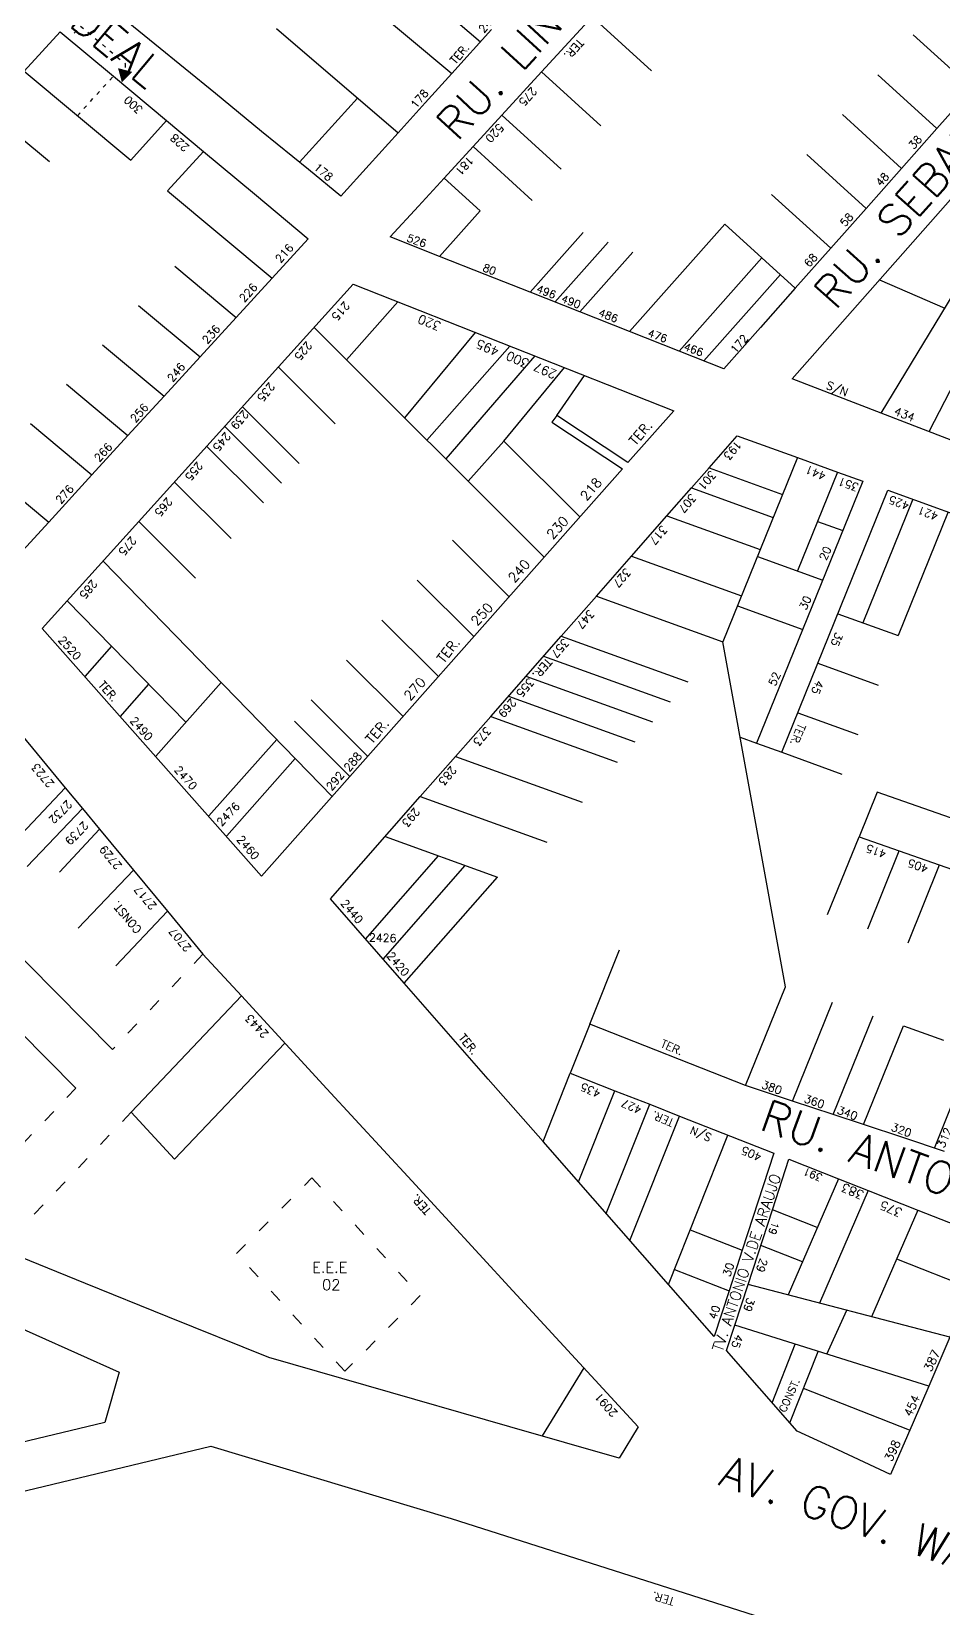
# Model space of a CAD drawing. Extents: x 714896 to 749292, y 8417558 to 8447149.
# Drawn here: x 737748.9 to 737919.8, y 8426398.5 to 8426694.1 of the extents above; entities that cross this region are included whole.
import ezdxf

# ---------------------------------------------------------------- set-up
doc = ezdxf.new("R2010")
doc.units = 0
doc.header["$MEASUREMENT"] = 0
doc.linetypes.add('ACAD_ISO03W100', pattern=[30, 12, -18])
for name, color, linetype in [('LOTE', 7, 'CONTINUOUS'), ('NUM-PORTA', 7, 'CONTINUOUS'), ('QUADRA', 6, 'CONTINUOUS'), ('TEXTO', 7, 'CONTINUOUS'), ('TEXTODERUA', 3, 'CONTINUOUS')]:
    doc.layers.add(name, color=color, linetype=linetype)
doc.styles.add('ROMANS', font='ROMANS.SHX', dxfattribs={"height": 1.5})

msp = doc.modelspace()

# ---------------------------------------------------------------- hatches: boundary and pattern name
at = {"layer": 'LOTE'}
h = msp.add_hatch(color=7, dxfattribs=at)
h.paths.add_polyline_path([(737767.78, 8426686.56), (737765.11, 8426687.26), (737765.84, 8426684.59)])
h.paths.add_polyline_path([(737767.72, 8426683.77), (737763.81, 8426684.78), (737763.63, 8426684.09), (737767.54, 8426683.08)], flags=9)

# ---------------------------------------------------------------- linework, layer by layer
at = {"layer": 'LOTE', "color": 7}
for p, q in [((737781.69, 8426724.9), (737827.65, 8426686.27)), ((737810.23, 8426711.72, 0.63), (737833.02, 8426692.2)), ((737853.95, 8426696.86), (737865.04, 8426686.76)), ((737794.79, 8426694.67, 0.63), (737817.58, 8426675.15)), ((737914.09, 8426693.51), (737925.19, 8426683.42)), ((737844.48, 8426686.55), (737855.57, 8426676.45)), ((737907.46, 8426686.03), (737918.55, 8426675.94)), ((737837.04, 8426678.44), (737848.13, 8426668.35)), ((737900.82, 8426678.55), (737911.91, 8426668.46)), ((737831.63, 8426672.55), (737842.72, 8426662.45)), ((737894.18, 8426671.08), (737905.28, 8426660.98)), ((737826.22, 8426666.66), (737832.98, 8426660.5)), ((737887.54, 8426663.6), (737898.64, 8426653.5)), ((737908.08, 8426622.61, 508.97), (737933.31, 8426664.23, 510.5)), ((737878.8, 8426658.03), (737892, 8426646.02)), ((737907.81, 8426647.56, 508.97), (737920, 8426642.27, 509.47)), ((737817.56, 8426643.43), (737807.93, 8426632.55)), ((737832.04, 8426637.72), (737818.78, 8426621.72)), ((737838.55, 8426635.15), (737822.99, 8426617.51)), ((737843.2, 8426633.31), (737826.5, 8426614.01)), ((737917.1, 8426619.12, 508.97), (737923.88, 8426632.35, 509.47)), ((737763.91, 8426578.88), (737758.92, 8426573.24)), ((737770.85, 8426571.76), (737765.46, 8426565.67)), ((737784.43, 8426572.11), (737772.19, 8426558.27)), ((737794.85, 8426561.41), (737782.15, 8426547.06)), ((737798.33, 8426557.85), (737785.47, 8426543.32))]:
    msp.add_line(p, q, dxfattribs=at)
at = {"layer": 'LOTE', "color": 7, "linetype": 'ACAD_ISO03W100', "ltscale": 0.2}
for p, q in [((737781.02, 8426521.15), (737764.07, 8426503.28)), ((737757.19, 8426496.02), (737732.93, 8426470.44))]:
    msp.add_line(p, q, dxfattribs=at)
at = {"layer": 'LOTE', "color": 7, "linetype": 'ACAD_ISO03W100', "ltscale": 0.06}
for points in [[(737756.9, 8426693.8), (737758.09, 8426695.14), (737766.46, 8426688.11), (737766.43, 8426686.18)], [(737757.52, 8426678.35), (737764.24, 8426685.76)]]:
    msp.add_lwpolyline(points, dxfattribs=at)
at = {"layer": 'LOTE', "color": 7}
for points, elevation in [([(737747.51, 8426686.72), (737767.5, 8426670.02)], 507.36), ([(737755.24, 8426552.31), (737735.82, 8426531.83)], 1.79), ([(737758.43, 8426548.46), (737748.11, 8426537.58)], 1.79), ([(737761.62, 8426544.61), (737754.12, 8426536.55)], 1.79), ([(737767.99, 8426536.9), (737757.67, 8426526.02)], 1.79), ([(737774.36, 8426529.2), (737764.68, 8426518.99)], 1.79)]:
    msp.add_lwpolyline(points, dxfattribs=dict(at, elevation=elevation))
for points in [[(737809.99, 8426681.65), (737799.1, 8426669.62)], [(737740.75, 8426679.34), (737752.27, 8426669.73)], [(737767.5, 8426670.02), (737774.22, 8426677.43)], [(737774.41, 8426664.25), (737781.12, 8426671.66)], [(737774.41, 8426664.25), (737793.99, 8426647.9)], [(737775.73, 8426650.14), (737787.24, 8426640.52)], [(737768.97, 8426642.76), (737780.49, 8426633.15)], [(737762.22, 8426635.38), (737773.73, 8426625.77)], [(737755.47, 8426628.01), (737766.98, 8426618.39)], [(737748.71, 8426620.63), (737760.23, 8426611.02)], [(737733.03, 8426618.11), (737752.12, 8426602.17)], [(737721.85, 8426545.96), (737764.07, 8426503.28)], [(737714.97, 8426538.7), (737757.19, 8426496.02)]]:
    msp.add_lwpolyline(points, dxfattribs=at)
at = {"layer": 'LOTE', "color": 7, "linetype": 'CONTINUOUS', "flags": 128}
for points in [[(737825.37, 8426651.94), (737832.98, 8426660.5)], [(737860.93, 8426637.9), (737878.8, 8426658.03)], [(737842.33, 8426645.24), (737852.28, 8426656.46)], [(737846.98, 8426643.41), (737856.93, 8426654.63)], [(737851.63, 8426641.57), (737861.58, 8426652.79)], [(737870.23, 8426634.23), (737885.75, 8426651.71)], [(737874.88, 8426632.39), (737889.22, 8426648.55)], [(737844.96, 8426595.59), (737801.85, 8426638.61)], [(737805.77, 8426620.59), (737795.15, 8426631.19)], [(737830.72, 8426609.8), (737837.41, 8426617.36), (737848.78, 8426631.11)], [(737847.3, 8426622.15), (737852.5, 8426629.64)], [(737799.07, 8426613.17), (737788.45, 8426623.77)], [(737795.72, 8426609.46), (737785.1, 8426620.06)], [(737792.37, 8426605.75), (737781.75, 8426616.34)], [(737851.65, 8426603.15), (737837.41, 8426617.36)], [(737786.33, 8426599.07), (737775.72, 8426609.66)], [(737779.63, 8426591.65), (737769.02, 8426602.24)], [(737838.4, 8426588.17), (737827.78, 8426598.77)], [(737805.26, 8426550.73), (737762.32, 8426594.82)], [(737831.77, 8426580.68), (737821.15, 8426591.28)], [(737777.8, 8426564.62), (737755.61, 8426587.4)], [(737825.14, 8426573.2), (737814.52, 8426583.79)], [(737818.51, 8426565.71), (737807.9, 8426576.3)], [(737811.89, 8426558.22), (737801.27, 8426568.81)], [(737808.57, 8426554.47), (737798.2, 8426564.83)]]:
    msp.add_lwpolyline(points, dxfattribs=at)
at = {"layer": 'LOTE', "color": 7, "linetype": 'CONTINUOUS', "elevation": 507.13, "flags": 128}
for points in [[(737892.41, 8426614.26), (737878.44, 8426579.71)], [(737875.85, 8426612.33), (737889.62, 8426607.35)], [(737899.94, 8426611.54), (737892.44, 8426593)], [(737872.55, 8426608.57), (737887.87, 8426603.03)], [(737914.04, 8426606.44), (737904.67, 8426583.26)], [(737920.62, 8426604.06), (737911.25, 8426580.88)], [(737867.93, 8426603.31), (737885.43, 8426596.99)], [(737896.19, 8426602.27), (737900.89, 8426600.57)], [(737861.33, 8426595.8), (737881.93, 8426588.35)], [(737884.91, 8426595.72), (737897.14, 8426591.3)], [(737854.74, 8426588.28), (737878.44, 8426579.71)], [(737881.16, 8426586.45), (737893.39, 8426582.03)], [(737899.97, 8426584.96), (737911.25, 8426580.88)], [(737848.14, 8426580.77), (737871.84, 8426572.2)], [(737890.19, 8426515.05), (737878.44, 8426579.71)], [(737844.84, 8426577.01), (737868.54, 8426568.44)], [(737896.22, 8426575.69), (737907.5, 8426571.61)], [(737841.54, 8426573.25), (737865.24, 8426564.68)], [(737838.24, 8426569.5), (737861.94, 8426560.93)], [(737834.94, 8426565.74), (737858.65, 8426557.17)], [(737892.47, 8426566.42), (737903.75, 8426562.34)], [(737881.69, 8426561.82), (737884.76, 8426560.71)], [(737828.35, 8426558.22), (737852.05, 8426549.65)], [(737889.47, 8426559.01), (737900.75, 8426554.93)], [(737821.75, 8426550.71), (737845.45, 8426542.14)], [(737815.15, 8426543.19), (737836.18, 8426535.59)], [(737898.03, 8426528.57), (737903.94, 8426543.18)], [(737811.48, 8426523.99), (737825.17, 8426539.57)], [(737905.58, 8426525.92), (737911.49, 8426540.53)], [(737814.78, 8426520.23), (737830.17, 8426537.76)], [(737913.13, 8426523.27), (737919.04, 8426537.89)], [(737818.73, 8426515.72), (737836.18, 8426535.59)], [(737882.69, 8426496.51), (737890.19, 8426515.05)], [(737891.47, 8426493.6), (737898.97, 8426512.14)], [(737899.07, 8426491.08), (737906.57, 8426509.62)], [(737904.77, 8426489.2), (737912.27, 8426507.74)], [(737912.27, 8426507.74), (737919.76, 8426505.04)], [(737918.06, 8426484.8), (737925.42, 8426503)], [(737868.24, 8426459.24), (737879.38, 8426487.22)], [(737900.08, 8426479.05), (737890.65, 8426457.27)], [(737905.66, 8426476.85), (737896.52, 8426455.73)], [(737896.12, 8426469.89), (737887.74, 8426473.19)], [(737914.97, 8426473.18), (737906.31, 8426453.17)], [(737872.32, 8426469.48), (737882.07, 8426465.63)], [(737893.34, 8426463.48), (737885.56, 8426466.54)], [(737924.95, 8426458.5), (737911.01, 8426464)], [(737869.36, 8426462.06), (737879.59, 8426458.02)], [(737920.98, 8426449.33), (737883.17, 8426459.23)], [(737897.93, 8426446.16), (737901.63, 8426454.39)], [(737917, 8426440.15), (737880.67, 8426451.59)], [(737887.68, 8426437.06), (737892.01, 8426448.02)], [(737890.98, 8426433.3), (737896.27, 8426446.68)], [(737913.43, 8426431.89), (737893.52, 8426439.74)]]:
    msp.add_lwpolyline(points, dxfattribs=at)
at = {"layer": 'LOTE', "linetype": 'CONTINUOUS', "elevation": 507.13, "flags": 128}
for points in [[(737853.49, 8426508.02), (737859.04, 8426521.96)], [(737844.74, 8426486.05), (737849.84, 8426498.87)], [(737851.4, 8426478.45), (737858.21, 8426495.56)], [(737856.58, 8426472.54), (737864.73, 8426493)], [(737861.02, 8426467.47), (737870.31, 8426490.8)]]:
    msp.add_lwpolyline(points, dxfattribs=at)
at = {"layer": 'LOTE', "color": 7, "ltscale": 0.2, "elevation": 1.79}
for points in [[(737788.23, 8426513.32), (737767.59, 8426491.55)], [(737796.36, 8426504.49), (737775.71, 8426482.72)]]:
    msp.add_lwpolyline(points, dxfattribs=at)
at = {"layer": 'LOTE', "color": 7, "linetype": 'ACAD_ISO03W100', "ltscale": 0.2, "elevation": 1.79}
msp.add_lwpolyline([(737767.59, 8426491.55), (737743.21, 8426465.84)], dxfattribs=at)
at = {"layer": 'LOTE', "color": 7, "ltscale": 0.2}
for points in [[(737767.59, 8426491.55), (737775.71, 8426482.72)], [(737852.41, 8426443.59), (737844.58, 8426430.82)]]:
    msp.add_lwpolyline(points, dxfattribs=at)
at = {"layer": 'LOTE', "color": 7, "linetype": 'ACAD_ISO03W100', "ltscale": 0.2}
for points in [[(737807.63, 8426442.97), (737787.31, 8426465.05), (737801.43, 8426479.21)], [(737801.43, 8426479.21), (737821.74, 8426457.14), (737807.63, 8426442.97)]]:
    msp.add_lwpolyline(points, dxfattribs=at)
at = {"layer": 'QUADRA', "color": 6}
for points in [[(737835.1, 8426694.5), (737827.65, 8426686.27), (737822.66, 8426680.76), (737817.58, 8426675.15), (737812.15, 8426669.16), (737806.84, 8426663.29), (737800.78, 8426668.25), (737792.02, 8426675.41), (737783.36, 8426682.49), (737772, 8426691.78), (737760.33, 8426701.32)], [(737747.51, 8426686.72), (737754.26, 8426694.09), (737764.24, 8426685.76), (737774.22, 8426677.43), (737781.12, 8426671.66), (737790.68, 8426663.68), (737800.74, 8426655.27), (737800.74, 8426655.27), (737793.99, 8426647.9), (737787.24, 8426640.52), (737780.49, 8426633.15), (737773.73, 8426625.77), (737766.98, 8426618.39), (737760.23, 8426611.02), (737752.12, 8426602.17), (737743.76, 8426593.03)], [(737742.49, 8426567.72), (737749.08, 8426559.77), (737755.24, 8426552.31), (737758.43, 8426548.46), (737761.62, 8426544.61), (737767.99, 8426536.9), (737774.36, 8426529.2), (737781.02, 8426521.15), (737788.23, 8426513.32), (737804.25, 8426495.92), (737820.15, 8426478.64), (737839.09, 8426458.06), (737862.57, 8426432.55), (737859, 8426426.69), (737838.54, 8426432.55), (737811.61, 8426440.28), (737793.35, 8426445.51), (737774.47, 8426453.17), (737759.01, 8426459.43), (737743.21, 8426465.84)], [(737734.45, 8426456.61), (737749.74, 8426449.76), (737765.35, 8426442.77), (737762.66, 8426433.38), (737715.24, 8426421.97)]]:
    msp.add_lwpolyline(points, dxfattribs=at)
at = {"layer": 'QUADRA', "color": 6, "linetype": 'CONTINUOUS'}
msp.add_lwpolyline([(737938.46, 8426698.38), (737933.15, 8426692.39), (737925.19, 8426683.42), (737918.55, 8426675.94), (737911.91, 8426668.46), (737905.28, 8426660.98), (737898.64, 8426653.5), (737892, 8426646.02), (737892, 8426646.02), (737885.46, 8426638.65), (737878.6, 8426630.92), (737870.23, 8426634.23), (737860.93, 8426637.9), (737851.63, 8426641.57), (737842.33, 8426645.24), (737833.92, 8426648.56), (737825.37, 8426651.94), (737816.07, 8426655.61), (737821.4, 8426661.41), (737826.22, 8426666.66), (737831.63, 8426672.55), (737837.04, 8426678.44), (737844.48, 8426686.55), (737853.95, 8426696.86)], dxfattribs=at)
at = {"layer": 'QUADRA', "color": 6}
msp.add_lwpolyline([(737925.33, 8426667.42), (738000.27, 8426637.56), (737981.94, 8426594.1), (737891.44, 8426629.02), (737925.33, 8426667.42)], close=True, dxfattribs=at)
at = {"layer": 'QUADRA', "color": 6, "linetype": 'CONTINUOUS'}
for points in [[(737792, 8426535.75), (737750.92, 8426582.2), (737809.19, 8426646.74), (737869.24, 8426623.03), (737860.63, 8426613.3), (737847.3, 8426622.15), (737846.42, 8426620.89), (737859.6, 8426612.14), (737792, 8426535.75)], [(737683.45, 8426396.16), (737718.33, 8426413.46), (737782.49, 8426428.9), (737827.53, 8426415.35), (737932.28, 8426381.94), (737944.36, 8426379.85), (737957.95, 8426378.57), (737962.36, 8426378.61), (737965.7, 8426377.68), (737971.87, 8426375.55), (737982.28, 8426371.96), (738137.21, 8426318.09), (738117.13, 8426261.53), (738086.94, 8426272.08), (737961.68, 8426315.82), (737683.45, 8426396.16)]]:
    msp.add_lwpolyline(points, close=True, dxfattribs=at)
at = {"layer": 'QUADRA', "color": 6, "linetype": 'CONTINUOUS', "elevation": 507.13}
for points in [[(737919.96, 8426484.17), (737912.31, 8426486.7), (737904.77, 8426489.2), (737899.07, 8426491.08), (737891.47, 8426493.6), (737882.69, 8426496.51), (737853.49, 8426508.02), (737849.84, 8426498.87), (737858.21, 8426495.56), (737864.73, 8426493), (737870.31, 8426490.8), (737887.98, 8426483.82), (737882.07, 8426465.63), (737879.59, 8426458.02), (737876.81, 8426449.46), (737876.81, 8426449.46), (737868.24, 8426459.24), (737844.74, 8426486.05), (737834.49, 8426497.74), (737818.73, 8426515.72), (737804.89, 8426531.51), (737821.75, 8426550.71), (737828.35, 8426558.22), (737834.94, 8426565.74), (737848.14, 8426580.77), (737854.74, 8426588.28), (737861.33, 8426595.8), (737867.93, 8426603.31), (737872.55, 8426608.57), (737875.85, 8426612.33), (737881.13, 8426618.34), (737892.41, 8426614.26), (737899.94, 8426611.54), (737904.64, 8426609.84), (737884.76, 8426560.71), (737889.47, 8426559.01), (737909.34, 8426608.14), (737930.03, 8426600.66)], [(737957.33, 8426534), (737907.32, 8426551.53), (737903.94, 8426543.18), (737903.94, 8426543.18), (737953.95, 8426525.64)]]:
    msp.add_lwpolyline(points, dxfattribs=at)
msp.add_lwpolyline([(737928.92, 8426467.68), (737924.95, 8426458.5), (737920.98, 8426449.33), (737917, 8426440.15), (737914.07, 8426433.38), (737909.85, 8426423.63), (737899.97, 8426428.2), (737892.37, 8426431.71), (737885.29, 8426439.79), (737879.11, 8426446.84), (737880.67, 8426451.59), (737883.17, 8426459.23), (737887.74, 8426473.19), (737890.78, 8426482.72), (737900.08, 8426479.05), (737905.66, 8426476.85), (737914.97, 8426473.18), (737922.16, 8426470.35), (737928.92, 8426467.68)], close=True, dxfattribs=at)

# ---------------------------------------------------------------- texts
at = {"layer": 'NUM-PORTA', "style": 'ROMANS'}
for s, height, rotation, p in [('248', 1.487, 49.5684, (737833.66, 8426693.75)), ('373', 1.5, 229.4661, (737834.02, 8426563.94)), ('283', 1.5, 229.4661, (737827.55, 8426556.57)), ('293', 1.5, 229.4661, (737820.69, 8426548.75)), ('415', 1.5, 160.5746, (737909.22, 8426540.51)), ('405', 1.5, 160.5746, (737917.05, 8426537.76)), ('2440', 1.5, 309.8488, (737806.73, 8426530.66)), ('2426', 1.5, 358.8001, (737812.12, 8426523.52)), ('2420', 1.5, 309.8488, (737815.37, 8426520.81)), ('2091', 1.5, 131.5253, (737858.82, 8426435.18))]:
    msp.add_text(s, height=height, rotation=rotation, dxfattribs=at).set_placement(p)
at = {"layer": 'NUM-PORTA', "color": 7, "style": 'ROMANS'}
for s, height, rotation, p in [('300', 1.476, 137.9225, (737769.88, 8426679.65)), ('178', 1.487, 49.5684, (737820.93, 8426679.59)), ('275', 1.501, 227.4633, (737842.66, 8426683.86)), ('520', 1.501, 227.4633, (737836.42, 8426677.01)), ('228', 1.476, 137.9225, (737778.56, 8426672.55)), ('38', 1.479, 48.4764, (737914.19, 8426671.94)), ('178', 1.487, 319.5684, (737801.66, 8426668.44)), ('181', 1.501, 227.4633, (737830.8, 8426670.89)), ('48', 1.479, 48.4835, (737908.02, 8426664.96)), ('58', 1.479, 48.4948, (737901.34, 8426657.41)), ('526', 1.434, 340.8722, (737819.1, 8426654.85)), ('216', 1.5, 47.6573, (737795.52, 8426650.64)), ('68', 1.479, 48.4948, (737894.61, 8426649.82)), ('80', 1.436, 338.8223, (737833.3, 8426649.3)), ('226', 1.5, 47.6573, (737788.76, 8426643.26)), ('496', 1.436, 338.9302, (737843.37, 8426645.31)), ('215', 1.504, 228.2899, (737807.57, 8426643.64)), ('490', 1.436, 338.9302, (737848.02, 8426643.48)), ('320', 1.696, 158.3295, (737825.78, 8426639.53)), ('486', 1.434, 338.8622, (737854.99, 8426640.86)), ('236', 1.5, 48.3718, (737781.84, 8426635.42)), ('476', 1.434, 340.2601, (737864.22, 8426637.02)), ('172', 1.478, 48.5526, (737880.8, 8426633.67)), ('225', 1.483, 230.0932, (737800.49, 8426636.19)), ('495', 1.696, 156.0802, (737836.67, 8426634.73)), ('300', 1.696, 156.0802, (737842.3, 8426632.5)), ('466', 1.435, 339.9028, (737870.98, 8426634.47)), ('246', 1.5, 49.7838, (737775.34, 8426628.28)), ('297', 1.696, 156.0802, (737847.47, 8426630.46)), ('235', 1.483, 230.0932, (737793.51, 8426628.46)), ('S/N', 1.525, 338.7216, (737897.63, 8426627.22)), ('256', 1.5, 48.2148, (737768.36, 8426620.7)), ('239', 1.5, 229.7007, (737788.59, 8426623.26, -512.36)), ('434', 1.526, 338.9949, (737910.38, 8426622.34)), ('245', 1.482, 229.7007, (737785.23, 8426619.15, -512.36)), ('266', 1.5, 48.2148, (737761.6, 8426613.31)), ('193', 1.5, 229.3332, (737880.96, 8426617.56)), ('255', 1.482, 229.7007, (737780.01, 8426613.62)), ('218', 1.807, 48.9133, (737852.88, 8426606)), ('301', 1.5, 229.3332, (737876.17, 8426611.94)), ('441', 1.5, 157.4506, (737897.89, 8426611.36)), ('351', 1.5, 160.2761, (737904.03, 8426609.27)), ('276', 1.5, 48.2148, (737754.38, 8426605.43)), ('307', 1.5, 229.3332, (737872.47, 8426607.63)), ('265', 1.483, 229.6125, (737774.32, 8426606.9)), ('425', 1.5, 159.6019, (737913.49, 8426605.8, -507.13)), ('421', 1.5, 159.6019, (737918.92, 8426603.83, -507.13)), ('230', 1.816, 47.654, (737846.55, 8426598.78)), ('317', 1.5, 229.3332, (737867.05, 8426601.66)), ('275', 1.483, 229.4352, (737767.57, 8426599.59)), ('20', 1.5, 66.0019, (737897.78, 8426594.82)), ('240', 1.816, 48.783, (737839.38, 8426590.67)), ('327', 1.5, 229.3115, (737860.21, 8426593.66)), ('285', 1.483, 229.4352, (737760.25, 8426591.48)), ('250', 1.816, 47.636, (737832.38, 8426582.57)), ('30', 1.5, 66.0019, (737894.03, 8426585.54)), ('347', 1.5, 229.3115, (737853.38, 8426585.88)), ('2520', 1.5, 312.0485, (737753.79, 8426579.97)), ('35', 1.5, 246.0019, (737899.63, 8426581.64)), ('357', 1.5, 229.3115, (737848.62, 8426580.45)), ('270', 1.82, 48.3429, (737819.83, 8426568.55)), ('355', 1.5, 229.3115, (737842.11, 8426573.07)), ('52', 1.5, 66.0019, (737888.26, 8426571.28)), ('45', 1.5, 246.0019, (737895.99, 8426572.64)), ('269', 1.5, 229.3115, (737838.75, 8426569.24)), ('2490', 1.5, 311.4552, (737767.23, 8426564.87)), ('2723', 1.5, 130, (737753.25, 8426553.14)), ('288', 1.52, 50.0773, (737808.43, 8426555.25, -506.54)), ('2470', 1.5, 311.4552, (737775.54, 8426555.64)), ('292', 1.5, 50.0773, (737805.13, 8426551.7)), ('2732', 1.5, 225.6552, (737755.59, 8426550.18)), ('2476', 1.5, 46.0234, (737784.51, 8426545.04)), ('2739', 1.5, 225.6552, (737758.64, 8426546.17)), ('2460', 1.5, 310.1061, (737787.25, 8426542.63)), ('2729', 1.5, 130, (737765.95, 8426537.78)), ('2717', 1.5, 130, (737772.46, 8426530.23)), ('2707', 1.5, 130, (737778.97, 8426522.37)), ('2443', 1.5, 133.3868, (737793.45, 8426506.27)), ('435', 1.5, 156.9285, (737855.7, 8426495.56)), ('380', 1.5, 340.4532, (737885.54, 8426496.1)), ('360', 1.5, 340.4532, (737893.51, 8426493.46)), ('427', 1.5, 156.9285, (737863.39, 8426492.53)), ('340', 1.5, 339.7236, (737899.71, 8426491.32)), ('S/N', 1.5, 156.9285, (737876.49, 8426487.36)), ('320', 1.5, 339.5775, (737909.81, 8426488.15)), ('312', 1.5, 66.2612, (737919.88, 8426484.7, -507.13)), ('405', 1.5, 156.9285, (737885.84, 8426483.67)), ('391', 1.4, 156.9285, (737897.22, 8426479.77)), ('383', 1.649, 156.9285, (737905.02, 8426476.63)), ('375', 1.649, 156.9285, (737912.21, 8426473.31)), ('19', 1.4, 250.8813, (737887.71, 8426471.12)), ('30', 1.5, 71.9864, (737879.79, 8426460.55, 1014.25)), ('29', 1.5, 250.8813, (737885.46, 8426464.25)), ('39', 1.5, 250.8813, (737883.05, 8426456.87)), ('40', 1.5, 71.9864, (737877.19, 8426452.55, 1014.25)), ('45', 1.5, 250.8813, (737880.82, 8426450.02)), ('387', 1.608, 65.4124, (737917.47, 8426442.73)), ('454', 1.596, 65.4671, (737913.73, 8426434.31)), ('398', 1.596, 65.4671, (737910.09, 8426425.89))]:
    msp.add_text(s, height=height, rotation=rotation, dxfattribs=at).set_placement(p)
at = {"layer": 'TEXTO', "style": 'ROMANS'}
for height, rotation, p in [(1.487, 49.5684, (737828.32, 8426687.85)), (1.501, 227.4633, (737851.39, 8426692.9)), (1.815, 51.8063, (737826.14, 8426575.56)), (1.815, 49.3188, (737812.69, 8426560.41)), (1.5, 309.8488, (737828.85, 8426505.43)), (1.5, 131.5253, (737823.87, 8426473.15)), (1.5, 164.0877, (737869.47, 8426400.49))]:
    msp.add_text('TER.', height=height, rotation=rotation, dxfattribs=at).set_placement(p)
at = {"layer": 'TEXTO', "color": 7, "style": 'ROMANS'}
for s, height, rotation, p in [('TER.', 1.807, 48.9133, (737862.04, 8426616.35)), ('TER.', 1.5, 229.3115, (737845.4, 8426576.79)), ('TER.', 1.5, 311.4552, (737761.33, 8426571.54)), ('TER.', 1.5, 247.0374, (737892.63, 8426564.54)), ('CONST.', 1.5, 130, (737769.66, 8426525.81)), ('TER.', 1.5, 336.9285, (737866.65, 8426503.82)), ('TER.', 1.5, 156.9285, (737869.42, 8426490.15)), ('CONST.', 1.4, 65.4671, (737890.14, 8426435.12, 507.13))]:
    msp.add_text(s, height=height, rotation=rotation, dxfattribs=at).set_placement(p)
at = {"layer": 'TEXTO', "style": 'ROMANS'}
for s, p in [('E.E.E', (737801.49, 8426461.43)), ('02', (737803.35, 8426458.18))]:
    msp.add_text(s, height=2, dxfattribs=at).set_placement(p)
at = {"layer": 'TEXTODERUA', "style": 'ROMANS'}
for s, height, rotation, p in [('RU. LINDOLFO F. FAGUNDES ', 6, 47.3659, (737828.65, 8426673.32)), ('RU. B BA. CANDEAL ', 6, 320.0665, (737709.93, 8426733.8)), ('RU. SEBASTIAO B. SORTE', 6, 48.3514, (737899.46, 8426641.71)), ('RU. ANTONIO V. DE ARAUJO - LOG. 0610.0 ', 6, 340.2314, (737885, 8426488.37)), ('TV. ANTONIO V.DE ARAUJO', 2, 71.5009, (737878.31, 8426446.47)), ('AV. GOV. WALDIR PIRES - LOG.0630.5', 6, 340.504, (737877.36, 8426421.74))]:
    msp.add_text(s, height=height, rotation=rotation, dxfattribs=at).set_placement(p)

doc.saveas('drawing.dxf')
